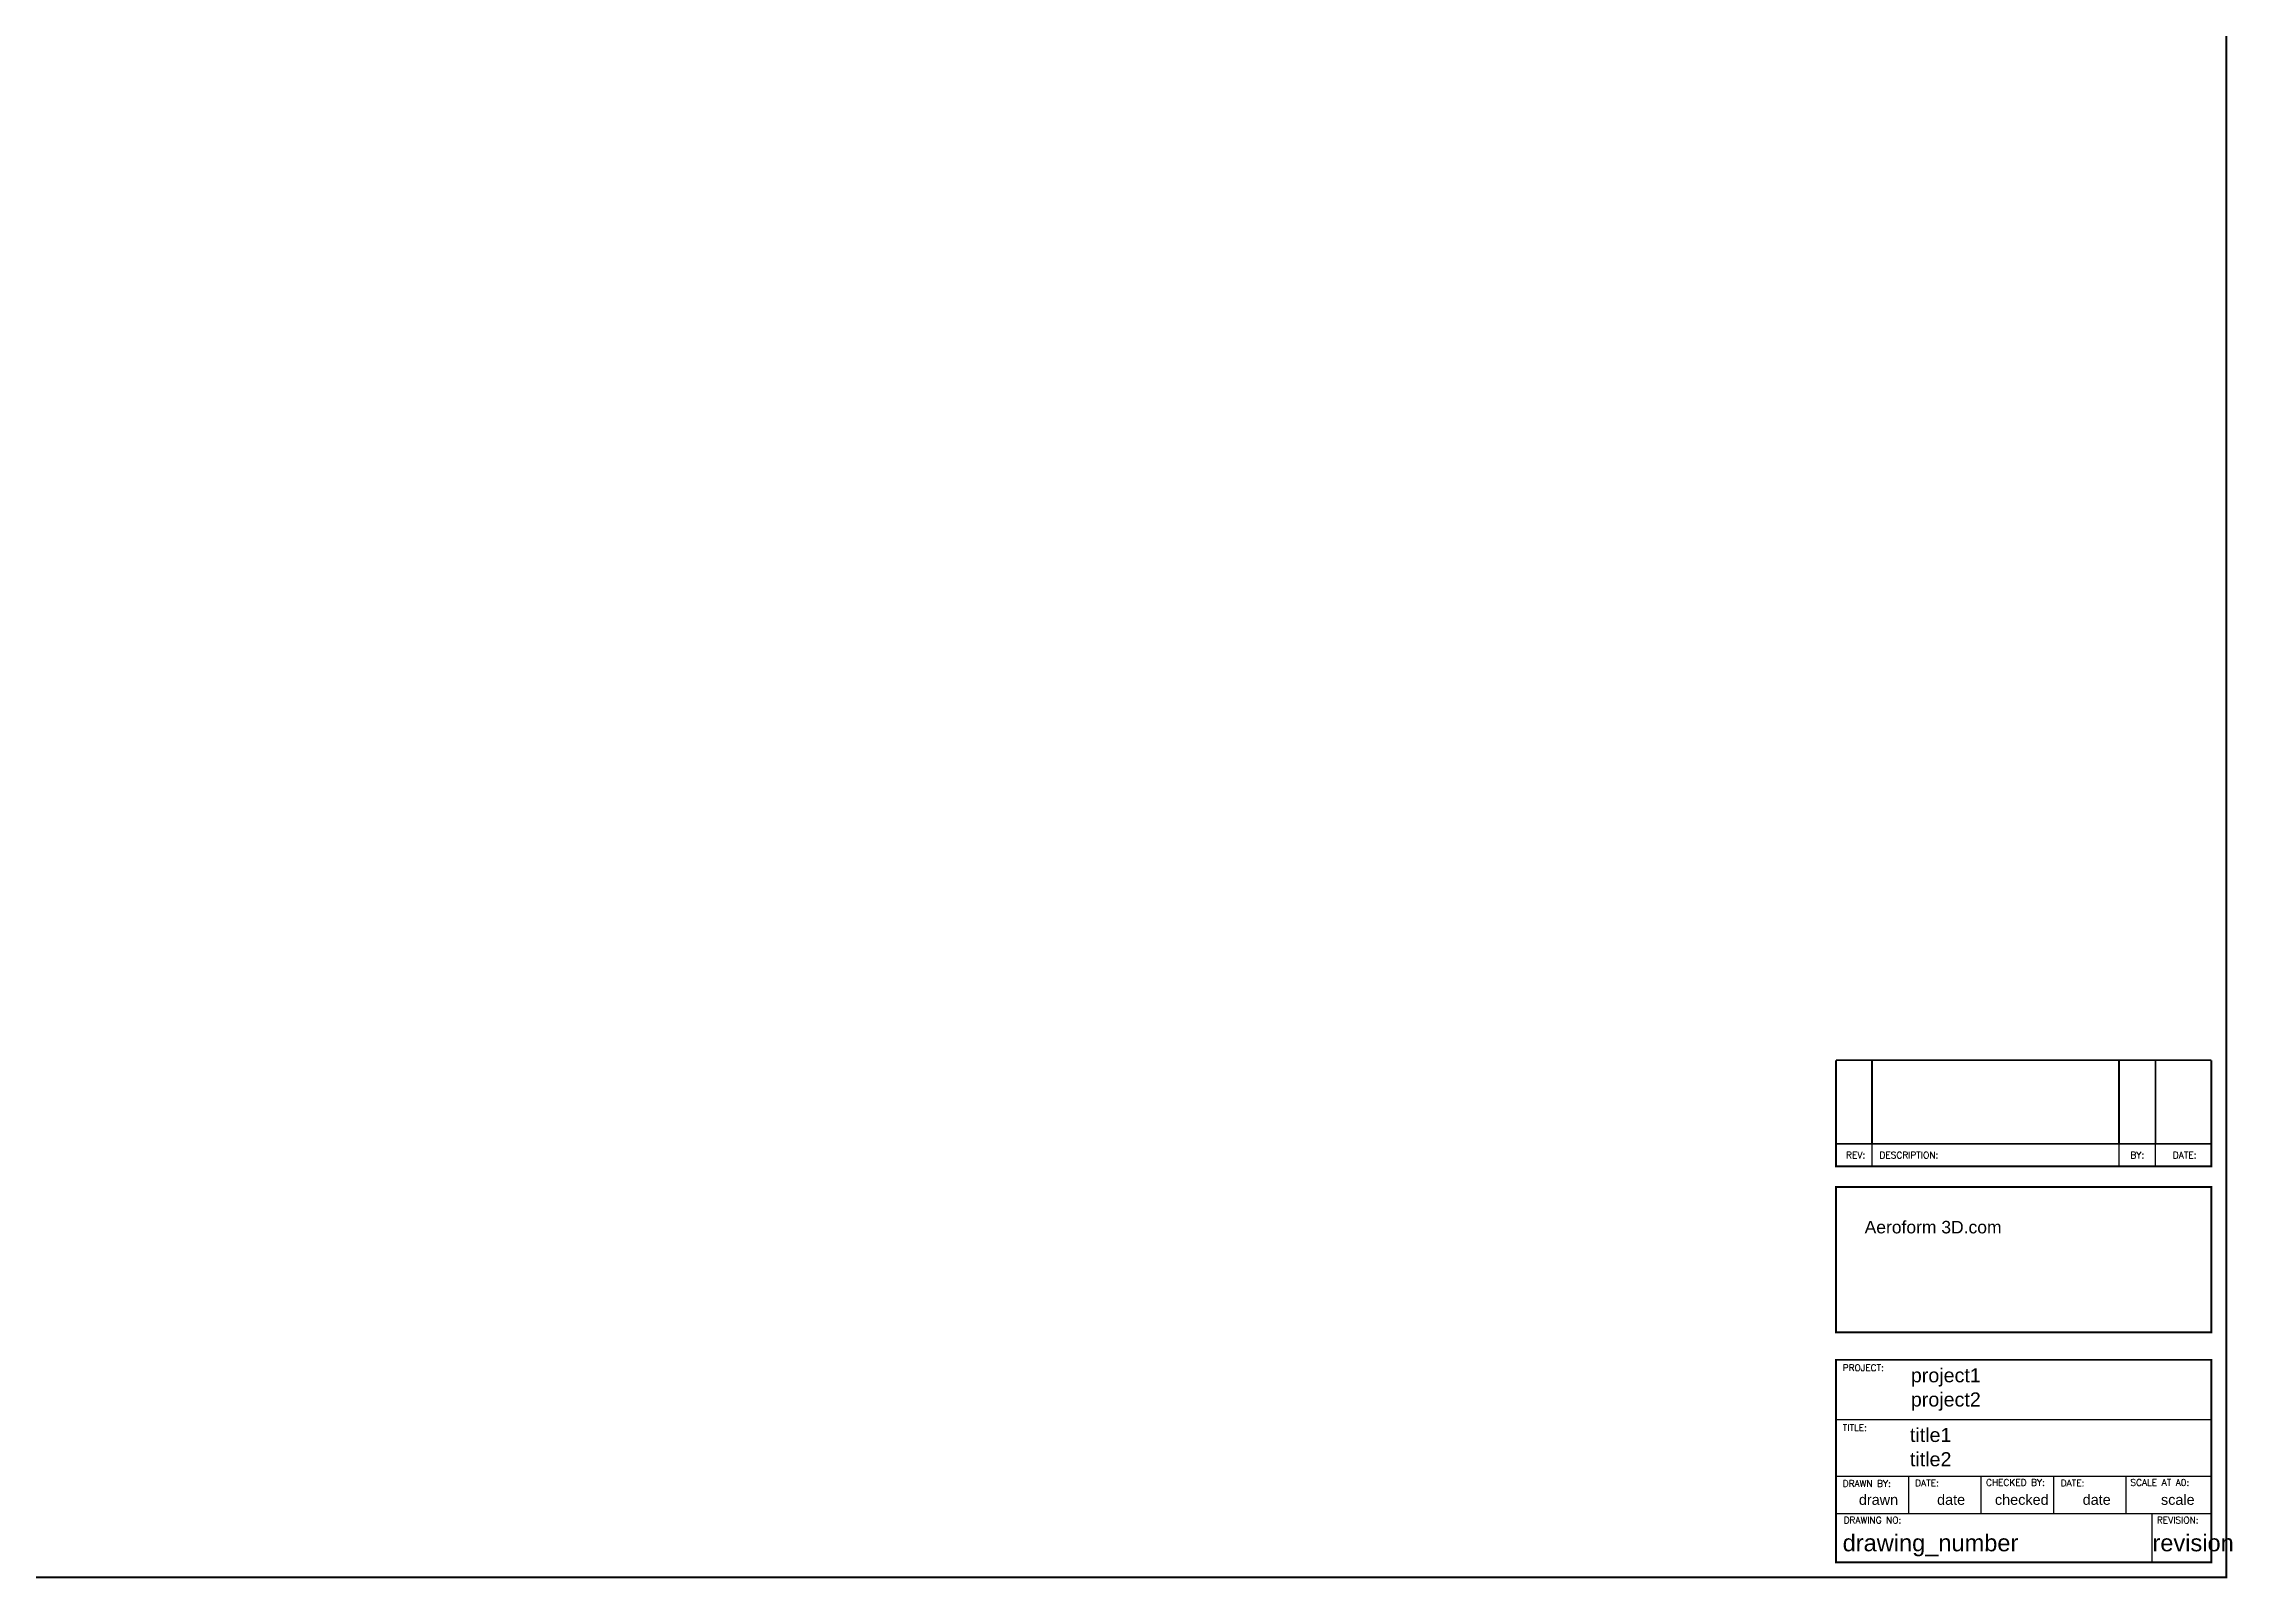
# Paper-space layout 'A0' of a CAD drawing. Header units: millimetres. Extents: x -172 to 995, y -118 to 700.
# Drawn here: x 411 to 995, y -118 to 291 of the extents above; entities that cross this region are included whole.
import ezdxf

# ---------------------------------------------------------------- set-up
doc = ezdxf.new("R2010")
doc.units = ezdxf.units.MM
for name, color, linetype in [('YS-TEXT-LARGE', 250, 'CONTINUOUS'), ('YS-TEXT-MEDIUM', 6, 'CONTINUOUS'), ('YS-TITLEBLOCK-BORDERS', 154, 'CONTINUOUS'), ('YS-TITLEBLOCK-TEXT-NONEDITABLE', 154, 'CONTINUOUS')]:
    doc.layers.add(name, color=color, linetype=linetype)
doc.styles.add('ROMANS', font='romans.shx')
doc.styles.add('YS TEXT', font='arial.ttf')

psp = doc.layouts.new('A0')

# ---------------------------------------------------------------- linework, layer by layer
at = {"layer": 'YS-TITLEBLOCK-BORDERS', "color": 7, "linetype": 'Continuous'}
for p, q in [((898.59, -8.37), (898.59, -2.37)), ((964.4, -8.37), (964.4, -2.37)), ((974.12, -8.37), (974.12, -2.37)), ((888.99, -8.37), (988.99, -8.37)), ((988.99, -75.96), (888.99, -75.96)), ((888.99, -90.96), (988.99, -90.96)), ((908.3, -90.96), (908.3, -100.96)), ((927.61, -90.96), (927.61, -100.96)), ((946.92, -90.96), (946.92, -100.96)), ((966.23, -90.96), (966.23, -100.96)), ((888.99, -100.96), (988.99, -100.96)), ((973.17, -100.96), (973.17, -113.96))]:
    psp.add_line(p, q, dxfattribs=at)
at = {"layer": 'YS-TITLEBLOCK-BORDERS', "linetype": 'Continuous'}
psp.add_line((888.99, -90.96), (924.75, -90.96), dxfattribs=at)
at = {"layer": 'YS-TITLEBLOCK-BORDERS', "color": 7, "linetype": 'Continuous', "const_width": 0.5}
for points in [[(-171.66, 699.9), (992.99, 699.9), (992.99, -117.96), (-171.66, -117.96)], [(888.99, -13.88), (988.99, -13.88), (988.99, -52.64), (888.99, -52.64)]]:
    psp.add_lwpolyline(points, close=True, dxfattribs=at)
for points in [[(888.99, -2.37), (888.99, 19.93)], [(888.99, 19.93), (988.99, 19.93)], [(898.59, -2.37), (898.59, 19.93)], [(964.4, -2.37), (964.4, 19.93)], [(974.12, -2.37), (974.12, 19.93)], [(988.99, -2.37), (988.99, 19.93)], [(888.99, -2.37), (888.99, -8.37), (988.99, -8.37), (988.99, -2.37), (888.99, -2.37)], [(988.99, -113.96), (988.99, -59.96), (888.99, -59.96), (888.99, -113.96), (988.99, -113.96)]]:
    psp.add_lwpolyline(points, dxfattribs=at)

# ---------------------------------------------------------------- texts
at = {"layer": 'YS-TEXT-LARGE', "linetype": 'Continuous', "insert": (896.61, -22.91), "char_height": 7.5, "attachment_point": 1, "style": 'YS TEXT'}
psp.add_mtext('{\\H0.44444x;Aeroform 3D.com\\P\\P\\H0.68751x; }', dxfattribs=at)
at = {"layer": 'YS-TEXT-MEDIUM', "color": 5, "style": 'YS TEXT'}
for s, insert, char_height, width, attachment_point in [('project1', (908.93, -62.21), 3.75, 27.4995, 1), ('project2', (908.93, -68.66), 3.75, 27.4995, 1), ('title1', (908.68, -78.12), 3.75, 17.2627, 1), ('title2', (908.68, -84.59), 3.75, 17.2627, 1), ('drawn', (900.3, -95.88), 2.75, 10.5158, 2), ('date', (919.66, -95.88), 2.75, 7.5145, 2), ('checked', (938.49, -95.88), 2.75, 14.3805, 2), ('date', (958.46, -95.88), 2.75, 7.5145, 2), ('scale', (980.07, -95.88), 2.75, 12.6612, 2), ('drawing_number', (914.16, -106.52), 4.5, 47.1469, 2), ('revision', (984.15, -106.52), 4.5, 21.7703, 2)]:
    psp.add_mtext(s, dxfattribs=dict(at, insert=insert, char_height=char_height, width=width, attachment_point=attachment_point))
at = {"layer": 'YS-TITLEBLOCK-TEXT-NONEDITABLE', "linetype": 'Continuous', "char_height": 1.75, "style": 'ROMANS'}
for s, insert, width, attachment_point in [('REV:', (894.24, -5.37), 42.25, 5), ('DESCRIPTION:', (900.57, -5.37), 42.25, 4), ('BY:', (969.28, -5.37), 42.25, 5), ('DATE:', (981.9, -5.37), 42.25, 5), ('PROJECT:', (890.77, -61.19), 37.6786, 1), ('TITLE:', (890.77, -77.19), 37.6786, 1), ('DRAWN BY:', (890.77, -92.07), 37.6786, 1), ('DATE:', (910.08, -91.94), 37.4556, 1), ('CHECKED BY:', (928.96, -91.79), 37.6786, 1), ('DATE:', (948.88, -91.94), 37.4556, 1), ('SCALE AT A0:', (967.45, -91.8), 37.6786, 1), ('DRAWING NO:', (891.01, -101.83), 37.6786, 1), ('REVISION:', (974.5, -101.83), 37.6786, 1)]:
    psp.add_mtext(s, dxfattribs=dict(at, insert=insert, width=width, attachment_point=attachment_point))

doc.saveas('drawing.dxf')
